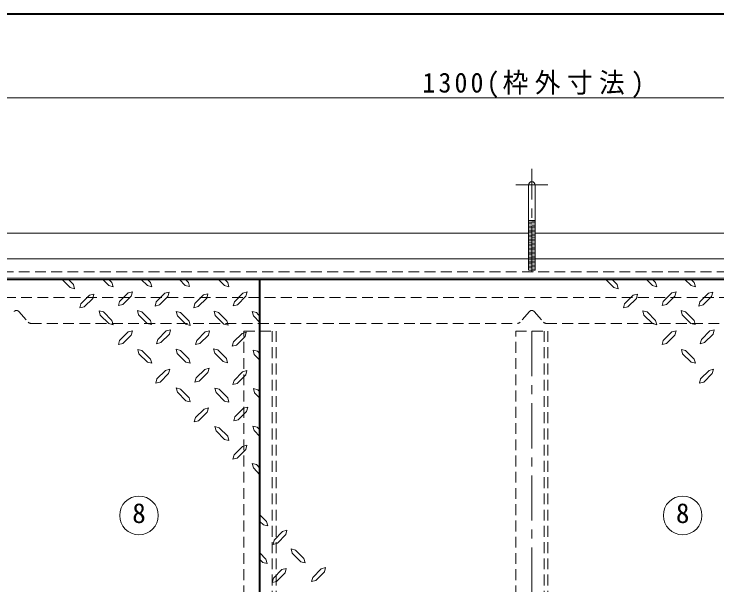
# Model space of a CAD drawing. Units: millimetres at full size, sheet at 1:7; details may follow other scales. Extents: x -1481 to 1354, y -996 to 971.
# Drawn here: x -665 to -119, y 528 to 971 of the extents above; entities that cross this region are included whole.
import ezdxf
from ezdxf.enums import TextEntityAlignment as Align

# ---------------------------------------------------------------- set-up
doc = ezdxf.new("R2010")
doc.units = ezdxf.units.MM
doc.header["$LTSCALE"] = 7
doc.linetypes.add('CHAIN1', pattern=[8, 5, -1, 1, -1])
doc.linetypes.add('DASHED1', pattern=[1.8, 1.2, -0.6])
doc.layers.add('0-0____1', color=4, linetype='Continuous', lineweight=9)
doc.styles.add('ＭＳ ゴシック', font='')
doc.styles.get('ＭＳ ゴシック').set_extended_font_data('MS Gothic')

msp = doc.modelspace()

# ---------------------------------------------------------------- linework, layer by layer
at = {"layer": '0-0____1', "color": 1, "lineweight": 40}
for p, q in [((1354.458, 970.732), (-1480.542, 970.732)), ((-474.042, 430.732), (-474.042, 764.732))]:
    msp.add_line(p, q, dxfattribs=at)
at = {"layer": '0-0____1'}
for p, q in [((-913.042, 905.732), (386.958, 905.732)), ((-265.542, 810.63), (-260.542, 810.63)), ((-260.542, 809.76), (-265.542, 810.169)), ((-260.542, 808.757), (-265.542, 809.165)), ((-260.542, 807.754), (-265.542, 808.162)), ((-260.542, 806.75), (-265.542, 807.159)), ((-260.542, 805.747), (-265.542, 806.155)), ((-260.542, 804.744), (-265.542, 805.152)), ((-260.542, 803.74), (-265.542, 804.149)), ((-260.542, 802.737), (-265.542, 803.145)), ((-260.542, 801.734), (-265.542, 802.142)), ((-260.542, 800.73), (-265.542, 801.139)), ((-260.542, 799.727), (-265.542, 800.135)), ((-260.542, 798.724), (-265.542, 799.132)), ((-260.542, 797.72), (-265.542, 798.129)), ((-260.542, 796.717), (-265.542, 797.125)), ((-260.542, 795.714), (-265.542, 796.122)), ((-260.542, 794.71), (-265.542, 795.119)), ((-260.542, 793.707), (-265.542, 794.115)), ((-260.542, 792.704), (-265.542, 793.112)), ((-260.542, 791.7), (-265.542, 792.109)), ((-260.542, 790.697), (-265.542, 791.106)), ((-260.542, 789.694), (-265.542, 790.102)), ((-260.542, 788.69), (-265.542, 789.099)), ((-260.542, 787.687), (-265.542, 788.096)), ((-260.542, 786.684), (-265.542, 787.092)), ((-260.542, 785.68), (-265.542, 786.089)), ((-260.542, 784.677), (-265.542, 785.086)), ((-260.542, 783.674), (-265.542, 784.082)), ((-260.542, 782.67), (-265.542, 783.079)), ((-260.542, 781.667), (-265.542, 782.076)), ((-261.375, 780.732), (-265.542, 781.072)), ((-627.651, 764.732), (-621.305, 758.537)), ((-622.67, 764.732), (-618.89, 760.952)), ((-596.105, 764.732), (-591.38, 760.007)), ((-566.18, 764.732), (-561.455, 760.007)), ((-561.245, 764.732), (-558.935, 762.422)), ((-536.602, 764.732), (-532.16, 760.112)), ((-531.845, 764.732), (-529.64, 762.527)), ((-506.225, 764.732), (-501.5, 760.007)), ((-501.395, 764.732), (-499.085, 762.422)), ((-205.651, 764.732), (-199.305, 758.537)), ((-200.67, 764.732), (-196.89, 760.952)), ((-174.105, 764.732), (-169.38, 760.007)), ((-144.18, 764.732), (-139.455, 760.007)), ((-139.245, 764.732), (-136.935, 762.422)), ((-558.095, 759.062), (-561.455, 760.007)), ((-558.935, 762.422), (-558.095, 759.062)), ((-528.8, 759.272), (-532.16, 760.112)), ((-529.64, 762.527), (-528.8, 759.272)), ((-498.14, 759.062), (-501.5, 760.007)), ((-499.085, 762.422), (-498.14, 759.062)), ((-136.095, 759.062), (-139.455, 760.007)), ((-136.935, 762.422), (-136.095, 759.062)), ((-606.29, 752.657), (-603.035, 753.497)), ((-603.035, 753.497), (-603.875, 750.137)), ((-554.525, 747.407), (-547.91, 754.127)), ((-517.775, 752.867), (-514.52, 753.707)), ((-514.52, 753.707), (-515.36, 750.347)), ((-493.94, 747.512), (-487.325, 754.232)), ((-487.325, 754.232), (-483.965, 755.072)), ((-483.965, 755.072), (-484.91, 751.712)), ((-184.29, 752.657), (-181.035, 753.497)), ((-181.035, 753.497), (-181.875, 750.137)), ((-132.525, 747.407), (-125.91, 754.127)), ((-613.01, 745.937), (-606.29, 752.657)), ((-610.49, 743.522), (-603.875, 750.137)), ((-582.98, 747.722), (-583.82, 744.467)), ((-580.46, 745.307), (-573.95, 751.922)), ((-552.11, 744.992), (-545.495, 751.607)), ((-524.495, 746.147), (-517.775, 752.867)), ((-521.975, 743.732), (-515.36, 750.347)), ((-493.94, 747.512), (-494.885, 744.257)), ((-491.525, 745.097), (-484.91, 751.712)), ((-191.01, 745.937), (-184.29, 752.657)), ((-188.49, 743.522), (-181.875, 750.137)), ((-160.98, 747.722), (-161.82, 744.467)), ((-158.46, 745.307), (-151.95, 751.922)), ((-130.11, 744.992), (-123.495, 751.607)), ((-613.01, 745.937), (-613.85, 742.682)), ((-610.49, 743.522), (-613.85, 742.682)), ((-580.46, 745.307), (-583.82, 744.467)), ((-554.525, 747.407), (-555.47, 744.152)), ((-552.11, 744.992), (-555.47, 744.152)), ((-524.495, 746.147), (-525.335, 742.892)), ((-521.975, 743.732), (-525.335, 742.892)), ((-491.525, 745.097), (-494.885, 744.257)), ((-191.01, 745.937), (-191.85, 742.682)), ((-188.49, 743.522), (-191.85, 742.682)), ((-158.46, 745.307), (-161.82, 744.467)), ((-132.525, 747.407), (-133.47, 744.152)), ((-130.11, 744.992), (-133.47, 744.152)), ((-595.58, 739.637), (-598.835, 740.477)), ((-597.995, 737.117), (-598.835, 740.477)), ((-597.995, 737.117), (-591.38, 730.502)), ((-595.58, 739.637), (-588.965, 732.917)), ((-568.28, 737.222), (-569.12, 740.582)), ((-565.865, 739.637), (-569.12, 740.582)), ((-568.28, 737.222), (-561.665, 730.607)), ((-565.865, 739.637), (-559.145, 733.022)), ((-535.625, 739.112), (-538.985, 739.952)), ((-538.04, 736.592), (-538.985, 739.952)), ((-538.04, 736.592), (-531.53, 730.082)), ((-535.625, 739.112), (-529.01, 732.497)), ((-508.745, 736.802), (-509.69, 740.162)), ((-506.33, 739.217), (-509.69, 740.162)), ((-508.745, 736.802), (-502.13, 730.187)), ((-506.33, 739.217), (-499.715, 732.602)), ((-476.72, 739.112), (-480.08, 739.952)), ((-479.135, 736.592), (-480.08, 739.952)), ((-479.135, 736.592), (-474.042, 731.499)), ((-476.72, 739.112), (-474.042, 736.052)), ((-173.58, 739.637), (-176.835, 740.477)), ((-175.995, 737.117), (-176.835, 740.477)), ((-175.995, 737.117), (-169.38, 730.502)), ((-173.58, 739.637), (-166.965, 732.917)), ((-146.28, 737.222), (-147.12, 740.582)), ((-143.865, 739.637), (-147.12, 740.582)), ((-146.28, 737.222), (-139.665, 730.607)), ((-143.865, 739.637), (-137.145, 733.022)), ((-559.145, 733.022), (-558.305, 729.767)), ((-529.01, 732.497), (-528.17, 729.137)), ((-499.715, 732.602), (-498.77, 729.347)), ((-137.145, 733.022), (-136.305, 729.767)), ((-558.305, 729.767), (-561.665, 730.607)), ((-546.755, 724.832), (-543.5, 725.777)), ((-543.5, 725.777), (-544.34, 722.417)), ((-528.17, 729.137), (-531.53, 730.082)), ((-498.77, 729.347), (-502.13, 730.187)), ((-136.305, 729.767), (-139.665, 730.607)), ((-124.755, 724.832), (-121.5, 725.777)), ((-121.5, 725.777), (-122.34, 722.417)), ((-582.98, 717.482), (-576.365, 724.202)), ((-580.565, 715.067), (-573.95, 721.682)), ((-576.365, 724.202), (-573.11, 725.042)), ((-573.11, 725.042), (-573.95, 721.682)), ((-553.37, 718.217), (-546.755, 724.832)), ((-550.955, 715.802), (-544.34, 722.417)), ((-523.13, 717.482), (-516.515, 724.202)), ((-520.61, 715.067), (-514.1, 721.682)), ((-516.515, 724.202), (-513.155, 725.042)), ((-513.155, 725.042), (-514.1, 721.682)), ((-494.57, 716.327), (-487.955, 722.942)), ((-492.155, 713.912), (-485.54, 720.527)), ((-487.955, 722.942), (-484.7, 723.887)), ((-484.7, 723.887), (-485.54, 720.527)), ((-160.98, 717.482), (-154.365, 724.202)), ((-158.565, 715.067), (-151.95, 721.682)), ((-154.365, 724.202), (-151.11, 725.042)), ((-151.11, 725.042), (-151.95, 721.682)), ((-131.37, 718.217), (-124.755, 724.832)), ((-128.955, 715.802), (-122.34, 722.417)), ((-582.98, 717.482), (-583.925, 714.227)), ((-580.565, 715.067), (-583.925, 714.227)), ((-553.37, 718.217), (-554.315, 714.857)), ((-550.955, 715.802), (-554.315, 714.857)), ((-523.13, 717.482), (-523.97, 714.227)), ((-520.61, 715.067), (-523.97, 714.227)), ((-494.57, 716.327), (-495.515, 712.967)), ((-160.98, 717.482), (-161.925, 714.227)), ((-158.565, 715.067), (-161.925, 714.227)), ((-131.37, 718.217), (-132.315, 714.857)), ((-128.955, 715.802), (-132.315, 714.857)), ((-565.655, 709.607), (-568.91, 710.552)), ((-568.07, 707.192), (-568.91, 710.552)), ((-565.655, 709.607), (-558.935, 702.992)), ((-535.835, 709.712), (-539.195, 710.657)), ((-538.25, 707.297), (-539.195, 710.657)), ((-535.835, 709.712), (-529.22, 703.097)), ((-506.75, 710.132), (-510.005, 711.077)), ((-509.165, 707.717), (-510.005, 711.077)), ((-506.75, 710.132), (-500.03, 703.517)), ((-492.155, 713.912), (-495.515, 712.967)), ((-476.09, 709.082), (-479.45, 709.922)), ((-478.505, 706.562), (-479.45, 709.922)), ((-143.655, 709.607), (-146.91, 710.552)), ((-146.07, 707.192), (-146.91, 710.552)), ((-143.655, 709.607), (-136.935, 702.992)), ((-568.07, 707.192), (-561.455, 700.577)), ((-538.25, 707.297), (-531.635, 700.682)), ((-509.165, 707.717), (-502.55, 701.102)), ((-478.505, 706.562), (-474.042, 702.099)), ((-476.09, 709.082), (-474.042, 707.034)), ((-146.07, 707.192), (-139.455, 700.577)), ((-558.095, 699.737), (-561.455, 700.577)), ((-558.935, 702.992), (-558.095, 699.737)), ((-528.275, 699.737), (-531.635, 700.682)), ((-529.22, 703.097), (-528.275, 699.737)), ((-499.19, 700.157), (-502.55, 701.102)), ((-500.03, 703.517), (-499.19, 700.157)), ((-136.095, 699.737), (-139.455, 700.577)), ((-136.935, 702.992), (-136.095, 699.737)), ((-523.55, 688.397), (-516.935, 695.012)), ((-494.15, 686.507), (-487.535, 693.227)), ((-487.535, 693.227), (-484.175, 694.067)), ((-484.175, 694.067), (-485.12, 690.707)), ((-554, 687.557), (-554.945, 684.197)), ((-551.585, 685.142), (-544.97, 691.757)), ((-523.55, 688.397), (-524.495, 685.037)), ((-521.135, 685.982), (-514.52, 692.597)), ((-491.63, 684.092), (-485.12, 690.707)), ((-132, 687.557), (-132.945, 684.197)), ((-129.585, 685.142), (-122.97, 691.757)), ((-551.585, 685.142), (-554.945, 684.197)), ((-521.135, 685.982), (-524.495, 685.037)), ((-494.15, 686.507), (-494.99, 683.252)), ((-491.63, 684.092), (-494.99, 683.252)), ((-129.585, 685.142), (-132.945, 684.197)), ((-538.04, 677.267), (-538.985, 680.627)), ((-535.625, 679.682), (-538.985, 680.627)), ((-538.04, 677.267), (-531.53, 670.652)), ((-535.625, 679.682), (-529.01, 673.067)), ((-505.7, 679.577), (-508.955, 680.417)), ((-508.115, 677.057), (-508.955, 680.417)), ((-508.115, 677.057), (-501.5, 670.442)), ((-505.7, 679.577), (-498.98, 672.857)), ((-478.19, 676.742), (-479.03, 680.102)), ((-475.67, 679.262), (-479.03, 680.102)), ((-478.19, 676.742), (-474.042, 672.594)), ((-475.67, 679.262), (-474.042, 677.634)), ((-529.01, 673.067), (-528.17, 669.707)), ((-498.98, 672.857), (-498.14, 669.602)), ((-528.17, 669.707), (-531.53, 670.652)), ((-498.14, 669.602), (-501.5, 670.442)), ((-486.905, 664.982), (-483.545, 665.822)), ((-483.545, 665.822), (-484.49, 662.462)), ((-524.075, 657.632), (-517.46, 664.247)), ((-521.66, 655.217), (-515.045, 661.832)), ((-493.52, 658.262), (-486.905, 664.982)), ((-491, 655.847), (-484.49, 662.462)), ((-524.075, 657.632), (-525.02, 654.272)), ((-521.66, 655.217), (-525.02, 654.272)), ((-493.52, 658.262), (-494.36, 655.007)), ((-491, 655.847), (-494.36, 655.007)), ((-505.7, 649.757), (-509.06, 650.597)), ((-508.115, 647.237), (-509.06, 650.597)), ((-505.7, 649.757), (-499.085, 643.142)), ((-478.61, 647.657), (-479.555, 651.017)), ((-476.195, 650.177), (-479.555, 651.017)), ((-476.195, 650.177), (-474.042, 648.024)), ((-508.115, 647.237), (-501.5, 640.727)), ((-478.61, 647.657), (-474.042, 642.907)), ((-498.14, 639.782), (-501.5, 640.727)), ((-499.085, 643.142), (-498.14, 639.782)), ((-494.15, 628.652), (-487.535, 635.267)), ((-487.535, 635.267), (-484.175, 636.212)), ((-484.175, 636.212), (-485.12, 632.852)), ((-494.15, 628.652), (-494.99, 625.292)), ((-491.63, 626.237), (-485.12, 632.852)), ((-491.63, 626.237), (-494.99, 625.292)), ((-479.135, 618.572), (-480.08, 621.932)), ((-476.72, 621.092), (-480.08, 621.932)), ((-479.135, 618.572), (-474.042, 613.276)), ((-476.72, 621.092), (-474.042, 618.414)), ((-468.95, 576.892), (-474.042, 582.188)), ((-471.365, 574.372), (-474.042, 577.049)), ((-471.365, 574.372), (-468.005, 573.532)), ((-468.95, 576.892), (-468.005, 573.532)), ((-456.455, 569.227), (-462.965, 562.612)), ((-456.455, 569.227), (-453.095, 570.172)), ((-453.935, 566.812), (-453.095, 570.172)), ((-463.91, 559.252), (-462.965, 562.612)), ((-453.935, 566.812), (-460.55, 560.197)), ((-460.55, 560.197), (-463.91, 559.252)), ((-469.475, 547.807), (-474.042, 552.557)), ((-449.945, 555.682), (-446.585, 554.737)), ((-449, 552.322), (-449.945, 555.682)), ((-442.385, 545.707), (-449, 552.322)), ((-439.97, 548.227), (-446.585, 554.737)), ((-471.89, 545.287), (-474.042, 547.439)), ((-469.475, 547.807), (-468.53, 544.447)), ((-442.385, 545.707), (-439.025, 544.867)), ((-439.97, 548.227), (-439.025, 544.867)), ((-471.89, 545.287), (-468.53, 544.447)), ((-457.085, 539.617), (-453.725, 540.457)), ((-454.565, 537.202), (-453.725, 540.457)), ((-426.425, 540.247), (-433.04, 533.632)), ((-426.425, 540.247), (-423.065, 541.192)), ((-424.01, 537.832), (-423.065, 541.192)), ((-457.085, 539.617), (-463.595, 533.002)), ((-454.565, 537.202), (-461.18, 530.482)), ((-424.01, 537.832), (-430.625, 531.217)), ((-464.54, 529.642), (-463.595, 533.002)), ((-461.18, 530.482), (-464.54, 529.642))]:
    msp.add_line(p, q, dxfattribs=at)
at = {"layer": '0-0____1', "linetype": 'CHAIN1'}
for p, q in [((-263.042, 770.732), (-263.042, 850.63)), ((-275.542, 838.13), (-250.542, 838.13)), ((-263.042, 724.732), (-263.042, 430.732))]:
    msp.add_line(p, q, dxfattribs=at)
at = {"layer": '0-0____1', "color": 7, "lineweight": 18}
for p, q in [((-265.542, 838.13), (-265.542, 780.732)), ((-260.542, 838.13), (-260.542, 780.732)), ((-710.542, 800.732), (-265.542, 800.732)), ((-260.542, 800.732), (184.458, 800.732)), ((386.958, 780.732), (-913.042, 780.732)), ((371.958, 765.732), (-898.042, 765.732))]:
    msp.add_line(p, q, dxfattribs=at)
at = {"layer": '0-0____1', "linetype": 'DASHED1'}
for p, q in [((-265.542, 780.732), (-265.542, 770.732)), ((-260.542, 780.664), (-261.375, 780.732)), ((-260.542, 780.732), (-260.542, 770.732)), ((-260.542, 779.66), (-265.542, 780.069)), ((-260.542, 778.657), (-265.542, 779.066)), ((-260.542, 777.654), (-265.542, 778.062)), ((-260.542, 776.65), (-265.542, 777.059)), ((-260.542, 775.647), (-265.542, 776.056)), ((-260.542, 774.644), (-265.542, 775.052)), ((-888.042, 770.732), (361.958, 770.732)), ((-260.542, 773.64), (-265.542, 774.049)), ((-260.542, 772.637), (-265.542, 773.046)), ((-260.542, 771.634), (-265.542, 772.042)), ((-261.783, 770.732), (-265.542, 771.039)), ((356.958, 750.732), (-727.042, 750.732)), ((-661.163, 739.88), (-653.886, 731.583)), ((-264.922, 739.88), (-272.198, 731.583)), ((-261.163, 739.88), (-253.886, 731.583)), ((-652.007, 730.732), (-274.078, 730.732)), ((-252.007, 730.732), (125.922, 730.732)), ((-464.542, 724.732), (-464.542, 430.732)), ((-253.542, 724.732), (-253.542, 430.732))]:
    msp.add_line(p, q, dxfattribs=at)
at = {"layer": '0-0____1', "color": 5, "lineweight": 25}
msp.add_line((-732.947, 764.732), (369.958, 764.732), dxfattribs=at)
at = {"layer": '0-0____1', "color": 7, "linetype": 'DASHED1', "lineweight": 18}
for p, q in [((-486.542, 724.732), (-461.542, 724.732)), ((-486.542, 430.732), (-486.542, 724.732)), ((-461.542, 724.732), (-461.542, 430.732)), ((-275.542, 724.732), (-250.542, 724.732)), ((-275.542, 430.732), (-275.542, 724.732)), ((-250.542, 724.732), (-250.542, 430.732))]:
    msp.add_line(p, q, dxfattribs=at)
at = {"layer": '0-0____1'}
for points in [[(-591.275, 764.732), (-588.965, 762.422), (-588.02, 759.167), (-591.38, 760.007)], [(-169.275, 764.732), (-166.965, 762.422), (-166.02, 759.167), (-169.38, 760.007)], [(-618.89, 760.952), (-617.945, 757.592), (-621.305, 758.537)], [(-196.89, 760.952), (-195.945, 757.592), (-199.305, 758.537)], [(-582.98, 747.722), (-576.365, 754.442), (-573.005, 755.282), (-573.95, 751.922)], [(-547.91, 754.127), (-544.655, 754.967), (-545.495, 751.607)], [(-160.98, 747.722), (-154.365, 754.442), (-151.005, 755.282), (-151.95, 751.922)], [(-125.91, 754.127), (-122.655, 754.967), (-123.495, 751.607)], [(-588.965, 732.917), (-588.02, 729.662), (-591.38, 730.502)], [(-166.965, 732.917), (-166.02, 729.662), (-169.38, 730.502)], [(-554, 687.557), (-547.385, 694.172), (-544.13, 695.117), (-544.97, 691.757)], [(-516.935, 695.012), (-513.575, 695.852), (-514.52, 692.597)], [(-132, 687.557), (-125.385, 694.172), (-122.13, 695.117), (-122.97, 691.757)], [(-517.46, 664.247), (-514.1, 665.087), (-515.045, 661.832)], [(-430.625, 531.217), (-433.985, 530.377), (-433.04, 533.632)]]:
    msp.add_lwpolyline(points, dxfattribs=at)
at = {"layer": '0-0____1', "color": 7, "lineweight": 18}
for centre in [(-567.947, 581.669), (-145.947, 581.669)]:
    msp.add_circle(centre, 15, dxfattribs=at)
msp.add_arc((-263.042, 838.13), 2.5, 0, 180, dxfattribs=at)
at = {"layer": '0-0____1', "linetype": 'DASHED1'}
for centre, start, end in [((-663.042, 738.232), 41.25117, 138.74883), ((-263.042, 738.232), 41.25117, 138.74883), ((-652.007, 733.232), 221.25117, 270), ((-274.078, 733.232), 270, 318.74883), ((-252.007, 733.232), 221.25117, 270)]:
    msp.add_arc(centre, 2.5, start, end, dxfattribs=at)

# ---------------------------------------------------------------- texts
at = {"layer": '0-0____1', "color": 7, "style": 'ＭＳ ゴシック'}
for p in [(-573.197, 571.169), (-151.197, 571.169)]:
    msp.add_text('8', height=15.4, dxfattribs=at).set_placement(p, align=Align.BOTTOM_LEFT)
at = {"layer": '0-0____1', "color": 7, "insert": (-347.917, 905.732), "char_height": 15.4, "attachment_point": 7, "style": 'ＭＳ ゴシック'}
msp.add_mtext('\\T1.25;\\W0.95;1300(枠外寸法)', dxfattribs=at)

doc.saveas('drawing.dxf')
